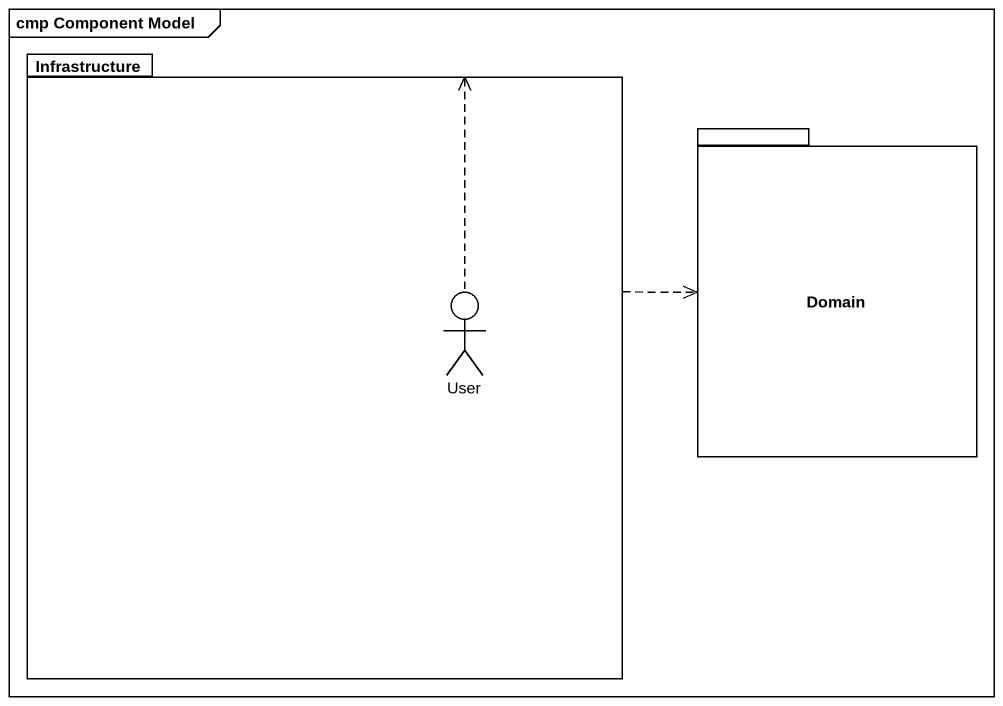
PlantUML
@startuml
mainframe cmp Component Model
package Infrastructure {
  actor User
}
package Domain {
}
Infrastructure .right.> Domain
User .left.> Infrastructure
@enduml
